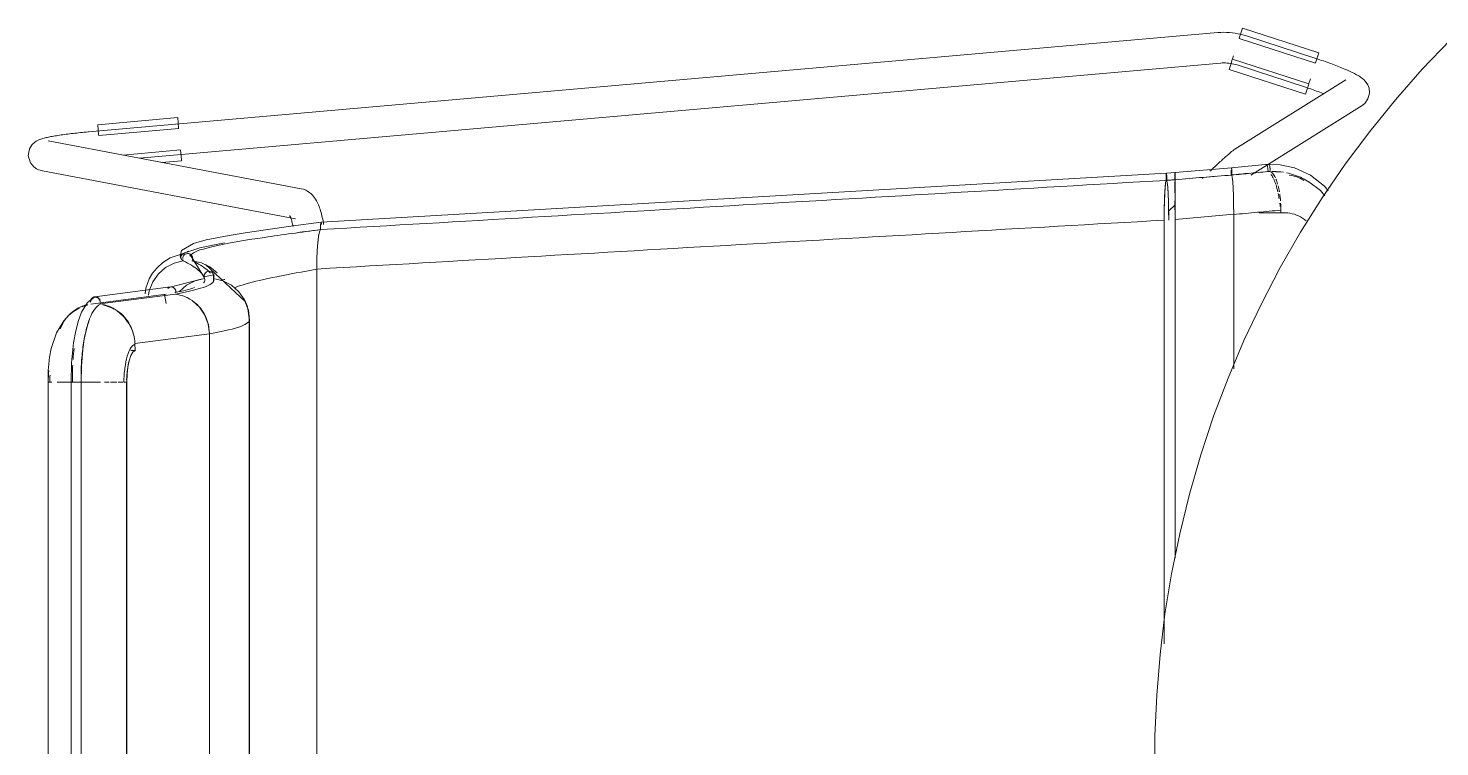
# Model space of a CAD drawing. Header units: millimetres. Extents: x 155920 to 295199, y -4084 to 97293.
# Drawn here: x 229449 to 230003, y 31311 to 31593 of the extents above; entities that cross this region are included whole.
import ezdxf

# ---------------------------------------------------------------- set-up
doc = ezdxf.new("R2010")
doc.units = ezdxf.units.MM
doc.header["$MEASUREMENT"] = 0
doc.layers.add('I-FURN', color=8, linetype='CONTINUOUS', lineweight=9)

msp = doc.modelspace()

# ---------------------------------------------------------------- linework, layer by layer
at = {"layer": 'I-FURN'}
for p, q in [((229915.73, 31591.4), (229472.41, 31552.46)), ((229915.77, 31591.41), (229915.73, 31591.41)), ((229916.91, 31591.49), (229915.77, 31591.41)), ((229918.06, 31591.52), (229916.91, 31591.49)), ((229919.2, 31591.5), (229918.06, 31591.52)), ((229920.34, 31591.44), (229919.2, 31591.5)), ((229921.48, 31591.33), (229920.34, 31591.44)), ((229922.61, 31591.18), (229921.48, 31591.33)), ((229923.73, 31590.98), (229922.61, 31591.18)), ((229924.85, 31590.74), (229923.73, 31590.98)), ((229924.11, 31589.08), (229954.11, 31579.39)), ((229924.15, 31589.19), (229924.78, 31591.17)), ((229924.78, 31591.17), (229925.41, 31593.12)), ((229925.95, 31590.45), (229924.85, 31590.74)), ((229925.41, 31593.12), (229955.42, 31583.43)), ((229927.05, 31590.12), (229925.95, 31590.45)), ((229953.86, 31581.41), (229927.05, 31590.12)), ((230007.1, 31588.62), (229996.06, 31577.04)), ((229955.42, 31583.43), (229954.79, 31581.48)), ((229492.43, 31542.17), (229916.78, 31579.45)), ((229916.78, 31579.45), (229917.44, 31579.5)), ((229917.44, 31579.5), (229918.1, 31579.52)), ((229918.1, 31579.52), (229918.76, 31579.51)), ((229918.76, 31579.51), (229919.43, 31579.47)), ((229919.43, 31579.47), (229920.09, 31579.41)), ((229920.09, 31579.41), (229920.74, 31579.32)), ((229920.2, 31576.96), (229920.83, 31578.92)), ((229920.74, 31579.32), (229921.39, 31579.21)), ((229920.83, 31578.92), (229921.46, 31580.89)), ((229921.39, 31579.21), (229922.04, 31579.07)), ((229951.51, 31571.32), (229921.5, 31581.01)), ((229921.53, 31581.1), (229921.91, 31582.27)), ((229922.04, 31579.07), (229922.68, 31578.91)), ((229922.68, 31578.91), (229923.32, 31578.72)), ((229923.32, 31578.72), (229923.34, 31578.71)), ((229923.34, 31578.71), (229950.16, 31569.99)), ((229954.32, 31581.26), (229953.86, 31581.41)), ((229954.79, 31581.48), (229954.15, 31579.51)), ((229955.06, 31581.01), (229954.32, 31581.26)), ((229955.8, 31580.77), (229955.06, 31581.01)), ((229956.53, 31580.52), (229955.8, 31580.77)), ((229957.26, 31580.27), (229956.53, 31580.52)), ((229957.98, 31580.02), (229957.26, 31580.27)), ((229958.7, 31579.76), (229957.98, 31580.02)), ((229959.4, 31579.51), (229958.7, 31579.76)), ((229960.1, 31579.25), (229959.4, 31579.51)), ((229960.79, 31579), (229960.1, 31579.25)), ((229961.47, 31578.74), (229960.79, 31579)), ((229962.13, 31578.49), (229961.47, 31578.74)), ((229962.79, 31578.24), (229962.13, 31578.49)), ((229963.43, 31577.98), (229962.79, 31578.24)), ((229964.05, 31577.73), (229963.43, 31577.98)), ((229964.66, 31577.48), (229964.05, 31577.73)), ((229965.26, 31577.24), (229964.66, 31577.48)), ((229920.2, 31576.96), (229950.2, 31567.28)), ((229966.02, 31572.92), (229922.43, 31545.61)), ((229951.54, 31571.42), (229952.13, 31573.23)), ((229965.84, 31576.99), (229965.26, 31577.24)), ((229966.4, 31576.75), (229965.84, 31576.99)), ((229966.94, 31576.51), (229966.4, 31576.75)), ((229967.47, 31576.27), (229966.94, 31576.51)), ((229967.98, 31576.04), (229967.47, 31576.27)), ((229968.47, 31575.8), (229967.98, 31576.04)), ((229968.95, 31575.57), (229968.47, 31575.8)), ((229969.4, 31575.34), (229968.95, 31575.57)), ((229969.84, 31575.11), (229969.4, 31575.34)), ((229970.27, 31574.89), (229969.84, 31575.11)), ((229970.68, 31574.65), (229970.27, 31574.89)), ((229971.08, 31574.42), (229970.68, 31574.65)), ((229971.47, 31574.18), (229971.08, 31574.42)), ((229971.86, 31573.92), (229971.47, 31574.18)), ((229972.25, 31573.64), (229971.86, 31573.92)), ((229972.65, 31573.33), (229972.25, 31573.64)), ((229973.08, 31572.96), (229972.65, 31573.33)), ((229973.54, 31572.5), (229973.08, 31572.96)), ((229974.06, 31571.87), (229973.54, 31572.5)), ((229996.06, 31577.04), (229985.49, 31565.03)), ((229950.49, 31569.89), (229950.16, 31569.99)), ((229950.83, 31569.23), (229950.2, 31567.28)), ((229951.18, 31569.66), (229950.49, 31569.89)), ((229951.47, 31571.2), (229950.83, 31569.23)), ((229951.87, 31569.43), (229951.18, 31569.66)), ((229952.55, 31569.2), (229951.87, 31569.43)), ((229953.23, 31568.96), (229952.55, 31569.2)), ((229953.9, 31568.73), (229953.23, 31568.96)), ((229954.57, 31568.49), (229953.9, 31568.73)), ((229955.23, 31568.26), (229954.57, 31568.49)), ((229955.87, 31568.02), (229955.23, 31568.26)), ((229956.51, 31567.79), (229955.87, 31568.02)), ((229957.13, 31567.55), (229956.51, 31567.79)), ((229974.63, 31570.96), (229974.06, 31571.87)), ((229975.15, 31569.58), (229974.63, 31570.96)), ((229974.74, 31565.37), (229975.32, 31567.6)), ((229975.32, 31567.6), (229975.15, 31569.58)), ((229935.62, 31539.72), (229972.39, 31562.75)), ((229973.51, 31563.64), (229972.39, 31562.75)), ((229973.51, 31563.64), (229974.74, 31565.37)), ((229985.49, 31565.03), (229975.41, 31552.6)), ((229476.02, 31555.27), (229507.43, 31558.03)), ((229476.2, 31553.23), (229476.02, 31555.27)), ((229507.43, 31558.03), (229507.61, 31555.99)), ((229507.61, 31555.99), (229507.79, 31553.92)), ((229453.74, 31549.65), (229454.13, 31549.78)), ((229454.13, 31549.78), (229454.53, 31549.89)), ((229454.53, 31549.89), (229454.93, 31550)), ((229454.93, 31550), (229455.34, 31550.1)), ((229455.34, 31550.1), (229455.77, 31550.21)), ((229455.77, 31550.21), (229456.21, 31550.3)), ((229456.21, 31550.3), (229456.67, 31550.4)), ((229456.67, 31550.4), (229457.15, 31550.5)), ((229457.15, 31550.5), (229457.65, 31550.59)), ((229457.65, 31550.59), (229458.16, 31550.68)), ((229458.16, 31550.68), (229458.69, 31550.78)), ((229458.69, 31550.78), (229459.25, 31550.87)), ((229459.25, 31550.87), (229459.81, 31550.96)), ((229459.81, 31550.96), (229460.4, 31551.06)), ((229460.4, 31551.06), (229461, 31551.15)), ((229461, 31551.15), (229461.62, 31551.24)), ((229461.62, 31551.24), (229462.26, 31551.33)), ((229462.26, 31551.33), (229462.91, 31551.42)), ((229462.91, 31551.42), (229463.57, 31551.5)), ((229463.57, 31551.5), (229464.24, 31551.59)), ((229464.24, 31551.59), (229464.93, 31551.68)), ((229464.93, 31551.68), (229465.63, 31551.76)), ((229465.63, 31551.76), (229466.34, 31551.84)), ((229466.34, 31551.84), (229467.06, 31551.92)), ((229467.06, 31551.92), (229467.78, 31552)), ((229467.78, 31552), (229468.52, 31552.08)), ((229468.52, 31552.08), (229469.26, 31552.16)), ((229469.26, 31552.16), (229470, 31552.23)), ((229470, 31552.23), (229470.75, 31552.31)), ((229470.75, 31552.31), (229471.5, 31552.38)), ((229471.5, 31552.38), (229472.25, 31552.44)), ((229472.25, 31552.44), (229472.41, 31552.46)), ((229476.38, 31551.16), (229476.2, 31553.23)), ((229476.39, 31551.04), (229507.8, 31553.8)), ((229975.41, 31552.6), (229965.84, 31539.79)), ((229448.73, 31543.07), (229449.22, 31545.84)), ((229449.22, 31545.84), (229450.26, 31547.49)), ((229450.26, 31547.49), (229451.17, 31548.34)), ((229451.17, 31548.34), (229451.87, 31548.82)), ((229451.87, 31548.82), (229452.43, 31549.13)), ((229452.43, 31549.13), (229452.9, 31549.34)), ((229452.9, 31549.34), (229453.33, 31549.51)), ((229453.33, 31549.51), (229453.74, 31549.65)), ((229555.85, 31530.16), (229456.56, 31548.98)), ((229508.54, 31545.35), (229486.06, 31543.38)), ((229508.55, 31545.23), (229508.73, 31543.16)), ((229920.71, 31544.3), (229920.45, 31544.08)), ((229920.95, 31544.5), (229920.71, 31544.3)), ((229921.18, 31544.69), (229920.95, 31544.5)), ((229921.4, 31544.87), (229921.18, 31544.69)), ((229921.62, 31545.04), (229921.4, 31544.87)), ((229921.85, 31545.21), (229921.62, 31545.04)), ((229922.11, 31545.4), (229921.85, 31545.21)), ((229922.43, 31545.61), (229922.11, 31545.4)), ((229449.57, 31540.32), (229448.73, 31543.07)), ((229449.57, 31540.32), (229450.89, 31538.75)), ((229450.89, 31538.75), (229451.97, 31538)), ((229501.02, 31540.43), (229508.91, 31541.12)), ((229508.73, 31543.16), (229508.91, 31541.12)), ((229914.59, 31538.77), (229914.13, 31538.33)), ((229915.04, 31539.19), (229914.59, 31538.77)), ((229915.49, 31539.6), (229915.04, 31539.19)), ((229915.92, 31540), (229915.49, 31539.6)), ((229916.35, 31540.4), (229915.92, 31540)), ((229916.76, 31540.78), (229916.35, 31540.4)), ((229917.16, 31541.15), (229916.76, 31540.78)), ((229917.55, 31541.5), (229917.16, 31541.15)), ((229917.93, 31541.84), (229917.55, 31541.5)), ((229918.29, 31542.17), (229917.93, 31541.84)), ((229918.65, 31542.49), (229918.29, 31542.17)), ((229918.98, 31542.79), (229918.65, 31542.49)), ((229919.31, 31543.08), (229918.98, 31542.79)), ((229919.61, 31543.35), (229919.31, 31543.08)), ((229919.91, 31543.61), (229919.61, 31543.35)), ((229920.19, 31543.85), (229919.91, 31543.61)), ((229920.45, 31544.08), (229920.19, 31543.85)), ((229921.17, 31538.36), (229935.66, 31539.79)), ((229928.8, 31535.44), (229935.25, 31539.48)), ((229940.22, 31539.57), (229934.76, 31539.66)), ((229945.87, 31538.36), (229940.22, 31539.57)), ((229965.84, 31539.79), (229956.78, 31526.6)), ((229451.97, 31538), (229452.77, 31537.62)), ((229452.77, 31537.62), (229453.39, 31537.41)), ((229453.39, 31537.41), (229453.91, 31537.27)), ((229453.91, 31537.27), (229454.33, 31537.19)), ((229454.33, 31537.19), (229553.62, 31518.37)), ((229563.7, 31516.97), (229895.61, 31536.26)), ((229895.51, 31533.43), (229895.3, 31532.54)), ((229895.51, 31535.33), (229895.5, 31534.88)), ((229895.5, 31534.88), (229895.5, 31534.39)), ((229895.5, 31534.39), (229895.5, 31533.9)), ((229895.5, 31533.9), (229895.51, 31533.43)), ((229895.53, 31535.71), (229895.51, 31535.33)), ((229895.55, 31536.01), (229895.53, 31535.71)), ((229895.58, 31536.19), (229895.55, 31536.01)), ((229895.61, 31536.26), (229895.58, 31536.19)), ((229898.97, 31536.53), (229895.61, 31536.26)), ((229895.63, 31536.19), (229895.61, 31536.26)), ((229895.66, 31536), (229895.63, 31536.19)), ((229895.68, 31535.71), (229895.66, 31536)), ((229895.7, 31535.33), (229895.68, 31535.71)), ((229895.71, 31534.87), (229895.7, 31535.33)), ((229895.72, 31534.38), (229895.71, 31534.87)), ((229895.71, 31533.42), (229895.72, 31533.89)), ((229895.92, 31532.52), (229895.71, 31533.42)), ((229895.72, 31533.89), (229895.72, 31534.38)), ((229898.97, 31536.54), (229898.96, 31536.47)), ((229898.96, 31536.46), (229898.97, 31536.53)), ((229898.96, 31536.47), (229898.96, 31536.28)), ((229898.96, 31536.27), (229898.96, 31536.46)), ((229898.96, 31536.28), (229898.96, 31535.98)), ((229898.96, 31535.98), (229898.96, 31536.27)), ((229898.96, 31535.6), (229898.96, 31535.98)), ((229898.96, 31535.98), (229898.96, 31535.6)), ((229898.96, 31535.15), (229898.96, 31535.6)), ((229898.96, 31535.6), (229898.96, 31535.15)), ((229898.96, 31534.66), (229898.96, 31535.15)), ((229898.96, 31535.15), (229898.96, 31534.66)), ((229898.96, 31534.16), (229898.96, 31534.66)), ((229898.96, 31534.66), (229898.96, 31534.16)), ((229898.96, 31533.69), (229898.96, 31534.16)), ((229898.96, 31534.16), (229898.96, 31533.69)), ((229898.97, 31536.54), (229921.17, 31538.36)), ((229898.97, 31536.47), (229898.97, 31536.54)), ((229898.97, 31536.53), (229898.97, 31536.47)), ((229898.97, 31536.47), (229898.97, 31536.28)), ((229898.97, 31536.28), (229898.97, 31536.47)), ((229898.97, 31536.28), (229898.97, 31535.99)), ((229898.97, 31535.99), (229898.97, 31536.28)), ((229898.97, 31535.99), (229898.97, 31535.6)), ((229898.97, 31535.61), (229898.97, 31535.99)), ((229898.97, 31535.16), (229898.97, 31535.61)), ((229898.97, 31535.6), (229898.97, 31535.15)), ((229898.97, 31534.67), (229898.97, 31535.16)), ((229898.97, 31535.15), (229898.97, 31534.66)), ((229898.97, 31534.17), (229898.97, 31534.67)), ((229898.97, 31534.66), (229898.97, 31534.17)), ((229898.97, 31534.17), (229898.97, 31533.7)), ((229898.97, 31533.7), (229898.97, 31534.17)), ((229898.97, 31533.7), (229898.99, 31532.81)), ((229898.99, 31532.81), (229898.97, 31533.7)), ((229910.21, 31534.63), (229909.7, 31534.15)), ((229913.18, 31537.44), (229912.7, 31536.99)), ((229913.66, 31537.89), (229913.18, 31537.44)), ((229914.13, 31538.33), (229913.66, 31537.89)), ((229921.07, 31536.99), (229921.06, 31536.5)), ((229921.06, 31536.49), (229921.07, 31536.98)), ((229921.06, 31536.5), (229921.07, 31536)), ((229921.07, 31536), (229921.06, 31536.49)), ((229921.08, 31537.44), (229921.07, 31536.99)), ((229921.07, 31536.98), (229921.08, 31537.43)), ((229921.07, 31536), (229921.07, 31535.53)), ((229921.07, 31535.52), (229921.07, 31536)), ((229921.12, 31538.11), (229921.1, 31537.82)), ((229921.1, 31537.82), (229921.12, 31538.11)), ((229921.14, 31538.3), (229921.12, 31538.11)), ((229921.12, 31538.11), (229921.14, 31538.29)), ((229921.17, 31538.36), (229921.14, 31538.3)), ((229921.14, 31538.29), (229921.17, 31538.36)), ((229921.17, 31538.36), (229921.19, 31538.29)), ((229921.19, 31538.3), (229921.17, 31538.36)), ((229921.22, 31538.11), (229921.19, 31538.3)), ((229921.24, 31537.81), (229921.22, 31538.11)), ((229921.22, 31538.1), (229921.24, 31537.8)), ((229921.25, 31537.43), (229921.24, 31537.81)), ((229921.24, 31537.8), (229921.25, 31537.42)), ((229921.27, 31536.97), (229921.25, 31537.43)), ((229921.25, 31537.42), (229921.27, 31536.97)), ((229921.26, 31535.51), (229921.27, 31535.98)), ((229921.27, 31535.98), (229921.26, 31535.51)), ((229921.26, 31535.51), (229921.45, 31534.63)), ((229921.45, 31534.62), (229921.26, 31535.51)), ((229921.27, 31536.48), (229921.27, 31536.97)), ((229921.27, 31536.97), (229921.27, 31536.48)), ((229921.27, 31535.98), (229921.27, 31536.48)), ((229921.27, 31536.48), (229921.27, 31535.98)), ((229921.45, 31534.62), (229921.63, 31532.9)), ((229921.63, 31532.89), (229921.45, 31534.62)), ((229952.19, 31535.46), (229945.87, 31538.36)), ((229951.48, 31532.88), (229947.79, 31534.79)), ((229957.72, 31531.12), (229952.19, 31535.46)), ((229555.85, 31530.16), (229556.84, 31529.91)), ((229556.84, 31529.91), (229557.73, 31529.54)), ((229557.73, 31529.54), (229558.52, 31529.1)), ((229558.52, 31529.1), (229559.21, 31528.62)), ((229559.21, 31528.62), (229559.81, 31528.11)), ((229559.81, 31528.11), (229560.33, 31527.59)), ((229560.33, 31527.59), (229560.78, 31527.06)), ((229894.94, 31528.29), (229894.82, 31525.15)), ((229895.1, 31530.79), (229894.94, 31528.29)), ((229895.3, 31532.54), (229895.1, 31530.79)), ((229896.11, 31530.77), (229895.92, 31532.52)), ((229896.27, 31528.27), (229896.11, 31530.77)), ((229896.39, 31525.15), (229896.27, 31528.27)), ((229898.92, 31528.54), (229898.93, 31531.04)), ((229898.93, 31531.04), (229898.92, 31528.55)), ((229898.93, 31531.04), (229898.94, 31532.79)), ((229898.94, 31532.79), (229898.93, 31531.04)), ((229898.99, 31532.81), (229899, 31531.06)), ((229899, 31531.06), (229898.99, 31532.81)), ((229899, 31531.06), (229899.01, 31528.56)), ((229899.01, 31528.56), (229899, 31531.06)), ((229899.01, 31528.56), (229899.02, 31525.43)), ((229899.02, 31525.43), (229899.01, 31528.56)), ((229921.63, 31532.89), (229921.78, 31530.45)), ((229921.78, 31530.41), (229921.63, 31532.89)), ((229921.78, 31530.41), (229921.89, 31527.38)), ((229921.9, 31527.31), (229921.78, 31530.41)), ((229956.05, 31529.39), (229951.48, 31532.88)), ((229957.79, 31527.31), (229956.05, 31529.39)), ((229959.11, 31529.37), (229957.72, 31531.12)), ((229560.78, 31527.06), (229561.18, 31526.53)), ((229561.18, 31526.53), (229561.54, 31525.99)), ((229561.54, 31525.99), (229561.86, 31525.45)), ((229561.86, 31525.45), (229562.15, 31524.92)), ((229562.15, 31524.92), (229562.43, 31524.36)), ((229562.43, 31524.36), (229562.68, 31523.8)), ((229562.68, 31523.8), (229562.91, 31523.23)), ((229562.91, 31523.23), (229563.13, 31522.65)), ((229563.13, 31522.65), (229563.34, 31522.06)), ((229563.34, 31522.06), (229563.53, 31521.46)), ((229894.82, 31525.15), (229894.74, 31521.59)), ((229899.02, 31523.87), (229896.35, 31521.3)), ((229896.47, 31521.6), (229896.39, 31525.15)), ((229898.9, 31521.86), (229898.91, 31525.42)), ((229898.91, 31525.42), (229898.9, 31521.86)), ((229899.03, 31521.86), (229899.02, 31525.43)), ((229899.02, 31525.42), (229899.03, 31521.86)), ((229921.9, 31527.31), (229921.97, 31523.87)), ((229921.97, 31523.87), (229921.9, 31527.31)), ((229921.97, 31523.78), (229922, 31520.13)), ((229922, 31520.01), (229921.97, 31523.77)), ((229956.78, 31526.6), (229948.26, 31513.06)), ((229551.39, 31519.59), (229551.4, 31519.57)), ((229551.4, 31519.57), (229551.45, 31519.5)), ((229551.45, 31519.5), (229551.49, 31519.41)), ((229551.49, 31519.41), (229551.57, 31519.26)), ((229551.57, 31519.26), (229551.65, 31519.06)), ((229551.65, 31519.06), (229551.75, 31518.83)), ((229551.75, 31518.83), (229551.85, 31518.56)), ((229563.7, 31516.97), (229551.84, 31515.42)), ((229551.85, 31518.56), (229551.96, 31518.26)), ((229551.96, 31518.26), (229552.06, 31517.92)), ((229552.06, 31517.92), (229552.17, 31517.56)), ((229552.17, 31517.56), (229552.28, 31517.16)), ((229552.28, 31517.16), (229552.39, 31516.74)), ((229552.39, 31516.74), (229552.49, 31516.29)), ((229563.53, 31521.46), (229563.72, 31520.84)), ((229563.55, 31516.41), (229563.59, 31516.71)), ((229563.59, 31516.7), (229563.55, 31516.41)), ((229563.75, 31516.91), (229563.7, 31516.97)), ((229563.7, 31516.97), (229563.75, 31516.91)), ((229563.72, 31520.84), (229563.89, 31520.21)), ((229563.8, 31516.73), (229563.84, 31516.44)), ((229563.84, 31516.43), (229563.8, 31516.72)), ((229563.89, 31520.21), (229564.05, 31519.57)), ((229564.05, 31519.57), (229564.2, 31518.91)), ((229564.2, 31518.91), (229564.35, 31518.24)), ((229564.35, 31518.24), (229564.48, 31517.56)), ((229564.48, 31517.56), (229564.61, 31516.87)), ((229564.61, 31516.87), (229564.72, 31516.16)), ((229894.74, 31521.59), (229894.71, 31517.81)), ((229894.71, 31517.81), (229894.71, 31351.53)), ((229894.71, 31351.53), (229894.71, 31517.81)), ((229896.5, 31517.83), (229896.47, 31521.6)), ((229899.03, 31521.86), (229899.03, 31518.07)), ((229899.03, 31518.07), (229899.03, 31521.86)), ((229899.03, 31518.07), (229899.03, 31385.24)), ((229899.03, 31385.24), (229899.03, 31518.07)), ((229922, 31459.46), (229922, 31520.01)), ((229922, 31520.01), (229922, 31459.46)), ((229941.79, 31520.72), (229932.04, 31520.72)), ((229940.55, 31521.71), (229940.55, 31520.66)), ((229527.58, 31511.84), (229518.56, 31510.04)), ((229533.89, 31512.88), (229527.58, 31511.84)), ((229541.91, 31514.06), (229533.89, 31512.88)), ((229551.84, 31515.42), (229541.91, 31514.06)), ((229552.49, 31516.29), (229552.59, 31515.82)), ((229552.59, 31515.82), (229552.69, 31515.33)), ((229562.43, 31508.99), (229562.74, 31511.46)), ((229562.74, 31511.46), (229562.43, 31508.96)), ((229562.74, 31511.47), (229563.11, 31513.2)), ((229563.11, 31513.2), (229562.74, 31511.46)), ((229563.11, 31513.2), (229563.51, 31514.11)), ((229563.51, 31514.1), (229563.11, 31513.2)), ((229563.52, 31516.02), (229563.49, 31515.57)), ((229563.49, 31515.57), (229563.52, 31516.02)), ((229563.49, 31515.57), (229563.49, 31515.07)), ((229563.49, 31515.08), (229563.49, 31515.57)), ((229563.49, 31514.58), (229563.49, 31515.08)), ((229563.49, 31515.07), (229563.49, 31514.58)), ((229563.49, 31514.58), (229563.51, 31514.1)), ((229563.51, 31514.11), (229563.49, 31514.58)), ((229563.55, 31516.41), (229563.52, 31516.02)), ((229563.52, 31516.02), (229563.55, 31516.41)), ((229563.84, 31516.44), (229563.88, 31516.06)), ((229563.88, 31516.05), (229563.84, 31516.43)), ((229948.26, 31513.06), (229940.29, 31499.18)), ((229516.12, 31506.96), (229504.41, 31502.97)), ((229508.92, 31505.86), (229508.39, 31503.68)), ((229513.56, 31508.64), (229508.92, 31505.86)), ((229518.56, 31510.04), (229513.56, 31508.64)), ((229525.78, 31508.86), (229516.12, 31506.96)), ((229562.04, 31502.39), (229562.19, 31505.86)), ((229562.19, 31505.86), (229562.04, 31502.32)), ((229562.19, 31505.91), (229562.43, 31508.96)), ((229562.43, 31508.96), (229562.19, 31505.86)), ((229501.58, 31501.16), (229499.34, 31499.16)), ((229504.41, 31502.97), (229501.58, 31501.16)), ((229505.98, 31500.95), (229502.66, 31499.21)), ((229509.61, 31501.86), (229505.98, 31500.95)), ((229508.39, 31503.68), (229508.69, 31502.76)), ((229509.4, 31502.83), (229509.48, 31503.32)), ((229509.48, 31503.32), (229509.4, 31502.83)), ((229509.61, 31501.86), (229509.45, 31502.33)), ((229509.45, 31502.33), (229509.61, 31501.86)), ((229509.67, 31503.78), (229509.48, 31503.32)), ((229509.48, 31503.32), (229509.68, 31503.77)), ((229509.98, 31504.16), (229509.67, 31503.78)), ((229509.68, 31503.77), (229509.98, 31504.16)), ((229509.98, 31504.16), (229510.38, 31504.46)), ((229510.37, 31504.46), (229509.98, 31504.16)), ((229510.83, 31504.66), (229510.37, 31504.46)), ((229510.38, 31504.46), (229510.83, 31504.66)), ((229510.83, 31504.66), (229511.31, 31504.73)), ((229511.31, 31504.73), (229510.83, 31504.66)), ((229511.31, 31504.73), (229511.8, 31504.67)), ((229511.8, 31504.67), (229511.31, 31504.73)), ((229511.8, 31504.67), (229512.26, 31504.49)), ((229512.26, 31504.49), (229511.8, 31504.67)), ((229512.17, 31504.53), (229517.88, 31495.15)), ((229512.26, 31504.49), (229512.66, 31504.2)), ((229512.66, 31504.2), (229512.26, 31504.49)), ((229512.66, 31504.2), (229512.98, 31503.82)), ((229512.98, 31503.82), (229512.66, 31504.2)), ((229512.98, 31503.82), (229513.19, 31503.37)), ((229513.19, 31503.37), (229512.98, 31503.82)), ((229513.25, 31502.38), (229513.1, 31501.91)), ((229513.1, 31501.91), (229513.25, 31502.38)), ((229513.1, 31501.91), (229516.71, 31501.12)), ((229516.71, 31501.13), (229513.1, 31501.91)), ((229513.19, 31503.37), (229513.28, 31502.88)), ((229513.28, 31502.88), (229513.19, 31503.37)), ((229513.28, 31502.88), (229513.25, 31502.38)), ((229513.25, 31502.38), (229513.28, 31502.88)), ((229520.04, 31499.48), (229516.71, 31501.13)), ((229516.71, 31501.12), (229520.03, 31499.47)), ((229518.36, 31500.42), (229534.06, 31485.82)), ((229561.98, 31498.63), (229562.04, 31502.32)), ((229562.04, 31502.32), (229561.98, 31498.55)), ((229496.22, 31494.73), (229494.92, 31491.12)), ((229497.56, 31497), (229496.22, 31494.73)), ((229499.34, 31499.16), (229497.56, 31497)), ((229499.83, 31496.73), (229497.66, 31493.65)), ((229502.66, 31499.21), (229499.83, 31496.73)), ((229504.52, 31491.57), (229516.13, 31494.54)), ((229517.98, 31494.9), (229514.27, 31494.01)), ((229516.13, 31494.54), (229518, 31494.87)), ((229521.59, 31496.41), (229517.7, 31495.58)), ((229517.86, 31496.36), (229517.78, 31495.87)), ((229517.78, 31495.86), (229517.86, 31496.35)), ((229517.78, 31495.87), (229517.82, 31495.37)), ((229517.82, 31495.37), (229517.78, 31495.86)), ((229517.98, 31494.9), (229517.82, 31495.37)), ((229517.82, 31495.37), (229517.98, 31494.9)), ((229517.86, 31496.35), (229518.07, 31496.81)), ((229518.06, 31496.81), (229517.86, 31496.36)), ((229518.38, 31497.19), (229518.06, 31496.81)), ((229518.07, 31496.81), (229518.38, 31497.19)), ((229518.78, 31497.49), (229518.38, 31497.19)), ((229518.38, 31497.19), (229518.78, 31497.48)), ((229518.78, 31497.48), (229519.24, 31497.67)), ((229519.24, 31497.67), (229518.78, 31497.49)), ((229519.24, 31497.67), (229519.73, 31497.74)), ((229519.73, 31497.74), (229519.24, 31497.67)), ((229519.73, 31497.74), (229520.22, 31497.67)), ((229520.22, 31497.67), (229519.73, 31497.74)), ((229522.87, 31497.08), (229520.04, 31499.48)), ((229520.04, 31499.47), (229522.87, 31497.08)), ((229520.22, 31497.67), (229520.68, 31497.48)), ((229520.69, 31497.49), (229520.22, 31497.67)), ((229520.68, 31497.48), (229521.09, 31497.19)), ((229521.09, 31497.19), (229520.69, 31497.49)), ((229521.09, 31497.19), (229521.4, 31496.81)), ((229521.4, 31496.81), (229521.09, 31497.19)), ((229521.4, 31496.81), (229521.6, 31496.35)), ((229521.6, 31496.36), (229521.4, 31496.81)), ((229521.46, 31496.71), (229521.5, 31493.83)), ((229521.65, 31495.37), (229521.48, 31494.9)), ((229521.49, 31494.9), (229521.65, 31495.37)), ((229525.2, 31494.01), (229521.49, 31494.9)), ((229521.69, 31495.87), (229521.6, 31496.36)), ((229521.6, 31496.35), (229521.68, 31495.86)), ((229521.65, 31495.37), (229521.69, 31495.87)), ((229521.68, 31495.86), (229521.65, 31495.37)), ((229561.98, 31498.55), (229561.98, 31115.16)), ((229561.98, 31115.16), (229561.98, 31498.55)), ((229940.29, 31499.18), (229932.88, 31485)), ((229474.82, 31487.73), (229504.6, 31491.59)), ((229506.5, 31488.76), (229476.8, 31484.92)), ((229494.92, 31491.12), (229494.63, 31488.86)), ((229495.89, 31488.39), (229496.27, 31490.13)), ((229496.26, 31490.13), (229495.89, 31488.39)), ((229497.66, 31493.65), (229496.26, 31490.13)), ((229503.92, 31491.35), (229503.53, 31491.06)), ((229504.36, 31491.54), (229503.92, 31491.35)), ((229504.83, 31491.6), (229504.36, 31491.54)), ((229505.3, 31491.54), (229504.83, 31491.6)), ((229505.74, 31491.35), (229505.3, 31491.54)), ((229506.12, 31491.05), (229505.74, 31491.35)), ((229506.42, 31490.67), (229506.12, 31491.05)), ((229506.62, 31490.22), (229506.42, 31490.67)), ((229506.7, 31489.73), (229506.62, 31490.22)), ((229506.66, 31489.23), (229506.7, 31489.73)), ((229510.87, 31492.25), (229508, 31489.75)), ((229514.27, 31494.01), (229510.87, 31492.25)), ((229528.6, 31492.25), (229525.2, 31494.01)), ((229525.2, 31494), (229528.59, 31492.25)), ((229528.59, 31492.25), (229531.46, 31489.74)), ((229531.47, 31489.75), (229528.6, 31492.25)), ((229531.46, 31489.74), (229533.63, 31486.61)), ((229533.64, 31486.61), (229531.47, 31489.75)), ((229468.83, 31483.35), (229466.56, 31482.02)), ((229471.94, 31485.48), (229469.63, 31481.65)), ((229474.32, 31487.38), (229471.94, 31485.48)), ((229473.26, 31484.89), (229502.95, 31488.74)), ((229479.23, 31485.67), (229476.79, 31485.35)), ((229502.17, 31488.61), (229502.86, 31485.12)), ((229516.01, 31483.64), (229513.27, 31486.13)), ((229518.09, 31480.53), (229516.01, 31483.64)), ((229533.46, 31486.92), (229535.19, 31482.46)), ((229533.63, 31486.61), (229535, 31483.04)), ((229535, 31483.04), (229533.64, 31486.61)), ((229534.06, 31485.82), (229534.76, 31483.9)), ((229932.88, 31485), (229926.04, 31470.54)), ((229462.65, 31478.37), (229459.78, 31473.66)), ((229464.49, 31480.35), (229462.65, 31478.37)), ((229466.56, 31482.02), (229464.49, 31480.35)), ((229468.44, 31478.49), (229467.36, 31474.44)), ((229469.63, 31481.65), (229468.44, 31478.49)), ((229472.78, 31478.95), (229471.68, 31475.52)), ((229519.4, 31476.98), (229518.09, 31480.53)), ((229535, 31483.04), (229535.48, 31479.25)), ((229535.48, 31479.25), (229535, 31483.04)), ((229535.19, 31482.46), (229535.63, 31478.71)), ((229535.48, 31479.25), (229535.48, 31134.46)), ((229535.48, 31134.46), (229535.48, 31479.25)), ((229535.63, 31439.8), (229535.63, 31478.71)), ((229459.78, 31473.66), (229457.76, 31467.51)), ((229467.36, 31474.44), (229466.49, 31469.73)), ((229471.68, 31475.52), (229470.71, 31471.08)), ((229490.6, 31469.35), (229519.88, 31473.21)), ((229519.88, 31473.21), (229519.4, 31476.98)), ((229519.88, 31473.21), (229519.88, 31140.5)), ((229519.88, 31140.5), (229519.88, 31473.21)), ((229457.76, 31467.51), (229457.11, 31464.01)), ((229466.49, 31469.73), (229465.7, 31461.84)), ((229470.12, 31467.07), (229469.59, 31460.51)), ((229470.71, 31471.08), (229470.12, 31467.07)), ((229490.67, 31466.64), (229489.01, 31466.64)), ((229489.81, 31466), (229490.67, 31466.64)), ((229490.67, 31466.64), (229490.6, 31469.35)), ((229926.04, 31470.54), (229919.79, 31455.81)), ((229457.11, 31464.01), (229456.59, 31458.8)), ((229465.7, 31461.84), (229465.55, 31454.28)), ((229487.84, 31460.17), (229488.35, 31462.66)), ((229488.35, 31462.66), (229489.02, 31464.64)), ((229489.02, 31464.64), (229489.81, 31466)), ((229456.59, 31458.8), (229456.51, 31454.28)), ((229469.59, 31460.51), (229469.51, 31454.28)), ((229487.41, 31454.28), (229487.52, 31457.32)), ((229487.52, 31457.32), (229487.84, 31460.17)), ((229919.79, 31455.81), (229914.13, 31440.85)), ((229456.68, 31454.28), (229456.51, 31454.28)), ((229456.51, 31454.28), (229456.51, 31159.43)), ((229456.53, 31454.28), (229458, 31454.28)), ((229460.03, 31454.28), (229462.61, 31454.28)), ((229465.79, 31454.28), (229462.77, 31454.28)), ((229462.78, 31454.28), (229465.79, 31454.28)), ((229465.55, 31454.28), (229465.55, 31159.43)), ((229465.55, 31454.28), (229469.4, 31454.28)), ((229465.62, 31454.28), (229465.55, 31454.28)), ((229465.82, 31454.28), (229465.62, 31454.28)), ((229466.12, 31454.28), (229465.82, 31454.28)), ((229466.51, 31454.28), (229466.12, 31454.28)), ((229466.96, 31454.28), (229466.51, 31454.28)), ((229467.46, 31454.28), (229466.96, 31454.28)), ((229467.95, 31454.28), (229467.46, 31454.28)), ((229468.43, 31454.28), (229467.95, 31454.28)), ((229468.85, 31454.28), (229468.43, 31454.28)), ((229469.18, 31454.28), (229468.85, 31454.28)), ((229469.4, 31454.28), (229469.18, 31454.28)), ((229473.29, 31454.28), (229469.48, 31454.28)), ((229469.48, 31454.28), (229473.29, 31454.28)), ((229469.51, 31159.43), (229469.51, 31454.28)), ((229473.49, 31454.28), (229477.05, 31454.28)), ((229478.67, 31454.28), (229480.52, 31454.28)), ((229481.04, 31454.28), (229483.5, 31454.28)), ((229484.09, 31454.28), (229485.83, 31454.28)), ((229487.35, 31454.28), (229487.35, 31159.43)), ((229487.41, 31159.43), (229487.41, 31454.28)), ((229535.63, 31135), (229535.63, 31439.8)), ((229914.13, 31440.85), (229909.07, 31425.67)), ((229909.07, 31425.67), (229904.62, 31410.3)), ((229904.62, 31410.3), (229900.8, 31394.77)), ((229900.8, 31394.77), (229897.59, 31379.09)), ((229897.59, 31379.09), (229895.02, 31363.3)), ((229895.02, 31363.3), (229893.08, 31347.42)), ((229893.08, 31347.42), (229891.78, 31331.48)), ((229891.78, 31331.48), (229891.11, 31315.49)), ((229891.11, 31315.49), (229891.02, 31306.86))]:
    msp.add_line(p, q, dxfattribs=at)
for centre, major_axis, ratio, start_param, end_param in [((229504.83, 31489.64), (0, -1.96), 0.955139, 1.359855, 3.903556), ((229504.81, 31473.08), (0, -15.78), 0.955139, 2.787556, 3.029056), ((229504.81, 31473.08), (0, -15.78), 0.955139, 1.579038, 2.787386), ((229460.79, 31454.28), (0, -12.4), 0.287441, 4.492176, 4.712389), ((229472.26, 31454.28), (15.75, 0), 0.000004, 0.290246, 0.472486)]:
    msp.add_ellipse(centre, major_axis=major_axis, ratio=ratio, start_param=start_param, end_param=end_param, dxfattribs=at)
for points, knots in [([(229935.48, 31536.85), (229935.49, 31537.07), (229935.49, 31537.56), (229935.4, 31538.31), (229935.25, 31538.97), (229935.07, 31539.41), (229934.96, 31539.56), (229934.91, 31539.6)], [-1, -1, -1, -1, -0.90625, -0.8125, -0.71875, -0.625, -0.5625, -0.5625, -0.5625, -0.5625]), ([(229935.81, 31539.74), (229935.83, 31539.72), (229935.88, 31539.67), (229935.95, 31539.57), (229936.05, 31539.38), (229936.15, 31539.05), (229936.23, 31538.66), (229936.26, 31538.3), (229936.28, 31537.93), (229936.28, 31537.48), (229936.24, 31537.13), (229936.21, 31536.95)], [0.5555556, 0.5555556, 0.5555556, 0.5555556, 0.5833333, 0.6180556, 0.6527778, 0.7222222, 0.7916667, 0.8263889, 0.8611111, 0.9305556, 1, 1, 1, 1]), ([(229894.71, 31517.81), (229894.71, 31519.08), (229894.73, 31521.63), (229894.81, 31525.23), (229894.93, 31528.4), (229895.15, 31531.76), (229895.36, 31533.15), (229895.51, 31533.43)], [-1, -1, -1, -1, -0.833333, -0.666667, -0.5, -0.333333, 0, 0, 0, 0]), ([(229895.51, 31533.43), (229895.5, 31533.65), (229895.49, 31534.14), (229895.5, 31534.77), (229895.51, 31535.24), (229895.52, 31535.65), (229895.55, 31536.1), (229895.59, 31536.26), (229895.61, 31536.26)], [-1, -1, -1, -1, -0.90625, -0.8125, -0.765625, -0.71875, -0.625, -0.501507, -0.501507, -0.501507, -0.501507]), ([(229895.61, 31536.26), (229895.63, 31536.26), (229895.65, 31536.12), (229895.68, 31535.73), (229895.7, 31535.34), (229895.71, 31534.88), (229895.72, 31534.39), (229895.72, 31533.88), (229895.71, 31533.57), (229895.71, 31533.42)], [-0.5, -0.5, -0.5, -0.5, -0.375, -0.3125, -0.25, -0.1875, -0.125, -0.0625, 0, 0, 0, 0]), ([(229895.71, 31533.42), (229895.85, 31533.13), (229896.06, 31531.74), (229896.28, 31528.38), (229896.4, 31525.23), (229896.48, 31521.64), (229896.5, 31519.1), (229896.5, 31517.83)], [-1, -1, -1, -1, -0.666667, -0.5, -0.333333, -0.166667, 0, 0, 0, 0]), ([(229914.96, 31535.02), (229913.32, 31534.88), (229907.99, 31534.44), (229902.65, 31534), (229898.96, 31533.69)], [0.2766114, 0.2766114, 0.2766114, 0.2766114, 0.5, 1, 1, 1, 1]), ([(229936.21, 31536.95), (229936.61, 31536.8), (229937.35, 31536.24), (229938.05, 31535.11), (229938.37, 31534.43)], [0, 0, 0, 0, 0.1666667, 0.3309695, 0.3309695, 0.3309695, 0.3309695]), ([(229942.79, 31536.37), (229944.91, 31535.93), (229947.99, 31534.92), (229950.75, 31533.28), (229951.62, 31532.7)], [0.1763318, 0.1763318, 0.1763318, 0.1763318, 0.3333333, 0.408557, 0.408557, 0.408557, 0.408557]), ([(229949.55, 31533.42), (229948.97, 31533.76), (229947.11, 31534.78), (229945.13, 31535.28), (229943.76, 31535.5)], [0.6175454, 0.6175454, 0.6175454, 0.6175454, 0.6666667, 0.7702374, 0.7702374, 0.7702374, 0.7702374]), ([(229940.55, 31520.66), (229942.93, 31520.88), (229946.54, 31520.25), (229949.54, 31518.32), (229950.44, 31517.56)], [0, 0, 0, 0, 0.3333333, 0.5, 0.5, 0.5, 0.5]), ([(229512.21, 31503.74), (229512.41, 31504.14), (229514.01, 31505.57), (229522.31, 31508.01), (229540.75, 31511.06), (229555.96, 31513.09), (229563.51, 31514.1)], [0.1500589, 0.1500589, 0.1500589, 0.1500589, 0.25, 0.5, 0.75, 1, 1, 1, 1]), ([(229509.61, 31501.86), (229508.06, 31502.88), (229508.28, 31504.14), (229511.19, 31505.4), (229511.82, 31505.63)], [0, 0, 0, 0, 0.25, 0.3070827, 0.3070827, 0.3070827, 0.3070827]), ([(229517.7, 31495.58), (229517.23, 31496.51), (229515.44, 31498.6), (229512.01, 31500.7), (229509.61, 31501.86)], [0.0974617, 0.0974617, 0.0974617, 0.0974617, 0.5, 1, 1, 1, 1]), ([(229520.23, 31497.03), (229519.83, 31497.49), (229518.16, 31499.11), (229515.51, 31500.74), (229513.1, 31501.91)], [0.3036932, 0.3036932, 0.3036932, 0.3036932, 0.5, 1, 1, 1, 1]), ([(229529.71, 31491.26), (229530.85, 31491.74), (229535.1, 31493.2), (229545.81, 31495.64), (229556.59, 31497.58), (229561.98, 31498.55)], [0.375, 0.375, 0.375, 0.375, 0.5, 0.75, 1, 1, 1, 1]), ([(229472.05, 31484.68), (229471.32, 31484.52), (229469.44, 31483.96), (229466.61, 31482.42), (229464.78, 31480.74), (229464, 31479.78)], [0.0634811, 0.0634811, 0.0634811, 0.0634811, 0.1666667, 0.3333333, 0.5, 0.5, 0.5, 0.5]), ([(229476.98, 31485.77), (229476.98, 31485.91), (229476.95, 31486.13), (229476.87, 31486.43), (229476.76, 31486.69), (229476.56, 31487.01), (229476.25, 31487.33), (229475.88, 31487.56), (229475.53, 31487.7), (229475.21, 31487.75), (229474.94, 31487.75), (229474.68, 31487.72), (229474.43, 31487.64), (229474.18, 31487.53), (229473.88, 31487.34), (229473.57, 31487.01), (229473.36, 31486.62), (229473.26, 31486.26), (229473.22, 31486), (229473.21, 31485.84), (229473.21, 31485.77)], [0.1111111, 0.1111111, 0.1111111, 0.1111111, 0.1666667, 0.1944444, 0.2222222, 0.2777778, 0.3333333, 0.3888889, 0.4444444, 0.4791667, 0.5138889, 0.5486111, 0.5833333, 0.6180556, 0.6527778, 0.7222222, 0.7916667, 0.8263889, 0.8611111, 0.8888889, 0.8888889, 0.8888889, 0.8888889]), ([(229473.23, 31485.68), (229473.24, 31485.84), (229473.28, 31486.13), (229473.42, 31486.52), (229473.68, 31486.93), (229474.2, 31487.38), (229475.06, 31487.64), (229475.85, 31487.41), (229476.38, 31487.01), (229476.7, 31486.63), (229476.84, 31486.32), (229476.89, 31486.16)], [-0.875, -0.875, -0.875, -0.875, -0.8125, -0.765625, -0.71875, -0.625, -0.5, -0.375, -0.3125, -0.25, -0.1875, -0.1875, -0.1875, -0.1875]), ([(229463.38, 31478.99), (229462.85, 31478.26), (229462.13, 31477.01), (229461.5, 31475.67), (229461.31, 31475.16)], [0.5455526, 0.5455526, 0.5455526, 0.5455526, 0.6666667, 0.739481, 0.739481, 0.739481, 0.739481]), ([(229469.48, 31454.28), (229469.44, 31456.63), (229469.51, 31461.28), (229470.14, 31468.13), (229471.23, 31474.24), (229472.24, 31477.45), (229472.78, 31478.94)], [0.0000052, 0.0000052, 0.0000052, 0.0000052, 0.1666667, 0.3333333, 0.5, 0.6602535, 0.6602535, 0.6602535, 0.6602535]), ([(229483.68, 31482.08), (229485.73, 31480.65), (229488.24, 31477.7), (229489.81, 31474.13), (229490.05, 31472.88)], [-0.6666667, -0.6666667, -0.6666667, -0.6666667, -0.3333333, -0.1666667, -0.1666667, -0.1666667, -0.1666667]), ([(229519.88, 31473.21), (229525.61, 31474.22), (229533.25, 31476.05), (229535.63, 31477.88), (229535.63, 31478.71)], [0, 0, 0, 0, 0.5, 0.9107153, 0.9107153, 0.9107153, 0.9107153])]:
    msp.add_open_spline(points, degree=3, knots=knots, dxfattribs=at)
for points in [[(229895.51, 31533.43), (229840.1, 31530.21), (229729.34, 31523.77), (229618.75, 31517.33), (229563.51, 31514.11)], [(229895.51, 31533.43), (229896.08, 31533.47), (229897.24, 31533.56), (229898.4, 31533.65), (229898.97, 31533.7)], [(229895.71, 31533.42), (229896.25, 31533.46), (229897.33, 31533.55), (229898.42, 31533.64), (229898.96, 31533.69)], [(229921.26, 31535.51), (229917.55, 31535.21), (229910.13, 31534.6), (229902.69, 31534), (229898.97, 31533.7)], [(229921.26, 31535.51), (229923.78, 31535.75), (229928.82, 31536.23), (229933.77, 31536.71), (229936.21, 31536.95)], [(229921.26, 31535.54), (229923.57, 31535.77), (229925.88, 31536), (229928.16, 31536.23)], [(229937.53, 31534.36), (229937.21, 31535), (229936.9, 31535.4), (229936.57, 31535.73)], [(229939.73, 31536.72), (229938.84, 31536.83), (229937.94, 31536.85), (229937.04, 31536.84)], [(229938.49, 31531.94), (229938.22, 31532.75), (229937.94, 31533.56), (229937.64, 31534.12)], [(229937.75, 31536.92), (229939.01, 31536.9), (229940.27, 31536.8), (229941.51, 31536.62)], [(229938.58, 31533.95), (229938.83, 31533.36), (229939.06, 31532.7), (229939.27, 31531.97)], [(229939.33, 31528.9), (229939.12, 31529.82), (229938.89, 31530.77), (229938.64, 31531.62)], [(229939.45, 31531.3), (229939.64, 31530.56), (229939.8, 31529.75), (229939.95, 31528.91)], [(229939.87, 31526.23), (229939.75, 31526.92), (229939.62, 31527.57), (229939.48, 31528.24)], [(229940.08, 31528.07), (229940.21, 31527.22), (229940.32, 31526.34), (229940.38, 31525.43)], [(229940.31, 31523.13), (229940.26, 31523.6), (229940.2, 31524.07), (229940.13, 31524.54)], [(229940.45, 31524.49), (229940.51, 31523.59), (229940.54, 31522.66), (229940.55, 31521.71)], [(229728.22, 31508.22), (229783.68, 31511.42), (229839.19, 31514.61), (229894.71, 31517.81)], [(229899.03, 31518.07), (229902.86, 31518.41), (229906.69, 31518.76), (229910.52, 31519.1)], [(229910.52, 31519.1), (229914.35, 31519.45), (229918.17, 31519.79), (229922, 31520.13)], [(229922, 31520.01), (229925.13, 31520.32), (229931.38, 31520.91), (229937.52, 31521.45), (229940.55, 31521.71)], [(229940.55, 31520.66), (229941.05, 31520.71), (229941.56, 31520.73), (229942.07, 31520.72)], [(229554.14, 31512.9), (229557.24, 31513.3), (229560.37, 31513.69), (229563.5, 31514.09)], [(229561.98, 31498.63), (229617.34, 31501.83), (229672.76, 31505.02), (229728.22, 31508.22)], [(229506.5, 31488.76), (229512.01, 31489.78), (229520.07, 31491.83), (229522.03, 31493.87), (229521.48, 31494.9)], [(229517.56, 31493.26), (229518.13, 31493.81), (229518.27, 31494.35), (229517.98, 31494.9)], [(229524.55, 31494.34), (229525.01, 31494.4), (229525.48, 31494.45), (229525.95, 31494.51)], [(229506.29, 31489.39), (229509.39, 31490.04), (229512.3, 31490.69), (229514.02, 31491.35)], [(229469.92, 31483.83), (229470.57, 31484.08), (229471.25, 31484.25), (229471.94, 31484.39)], [(229472.84, 31479.12), (229473.41, 31480.58), (229474.68, 31483.05), (229476.08, 31484.36), (229476.81, 31484.71)], [(229490.6, 31469.35), (229490.56, 31470.64), (229490.2, 31473.15), (229488.79, 31476.75), (229486.6, 31479.89), (229483.76, 31482.42), (229480.42, 31484.19), (229478.04, 31484.77), (229476.8, 31484.92)], [(229478.32, 31484.45), (229479.71, 31484.14), (229481.07, 31483.64), (229482.33, 31482.94)], [(229535.63, 31478.71), (229535.63, 31478.89), (229535.58, 31479.07), (229535.48, 31479.25)], [(229466.33, 31463.19), (229466.44, 31464.63), (229466.59, 31466.05), (229466.76, 31467.43)], [(229486.29, 31454.28), (229486.32, 31456.18), (229486.58, 31459.91), (229487.54, 31464.71), (229488.93, 31468.03), (229490.03, 31468.98), (229490.59, 31469.1)], [(229488.3, 31462.66), (229487.75, 31460.6), (229487.47, 31457.89), (229487.38, 31455.12)], [(229456.6, 31454.28), (229456.6, 31455.86), (229456.67, 31457.36), (229456.81, 31458.79)], [(229466.08, 31454.28), (229466.04, 31456.5), (229466.08, 31458.7), (229466.19, 31460.88)]]:
    msp.add_open_spline(points, degree=3, dxfattribs=at)

doc.saveas('drawing.dxf')
